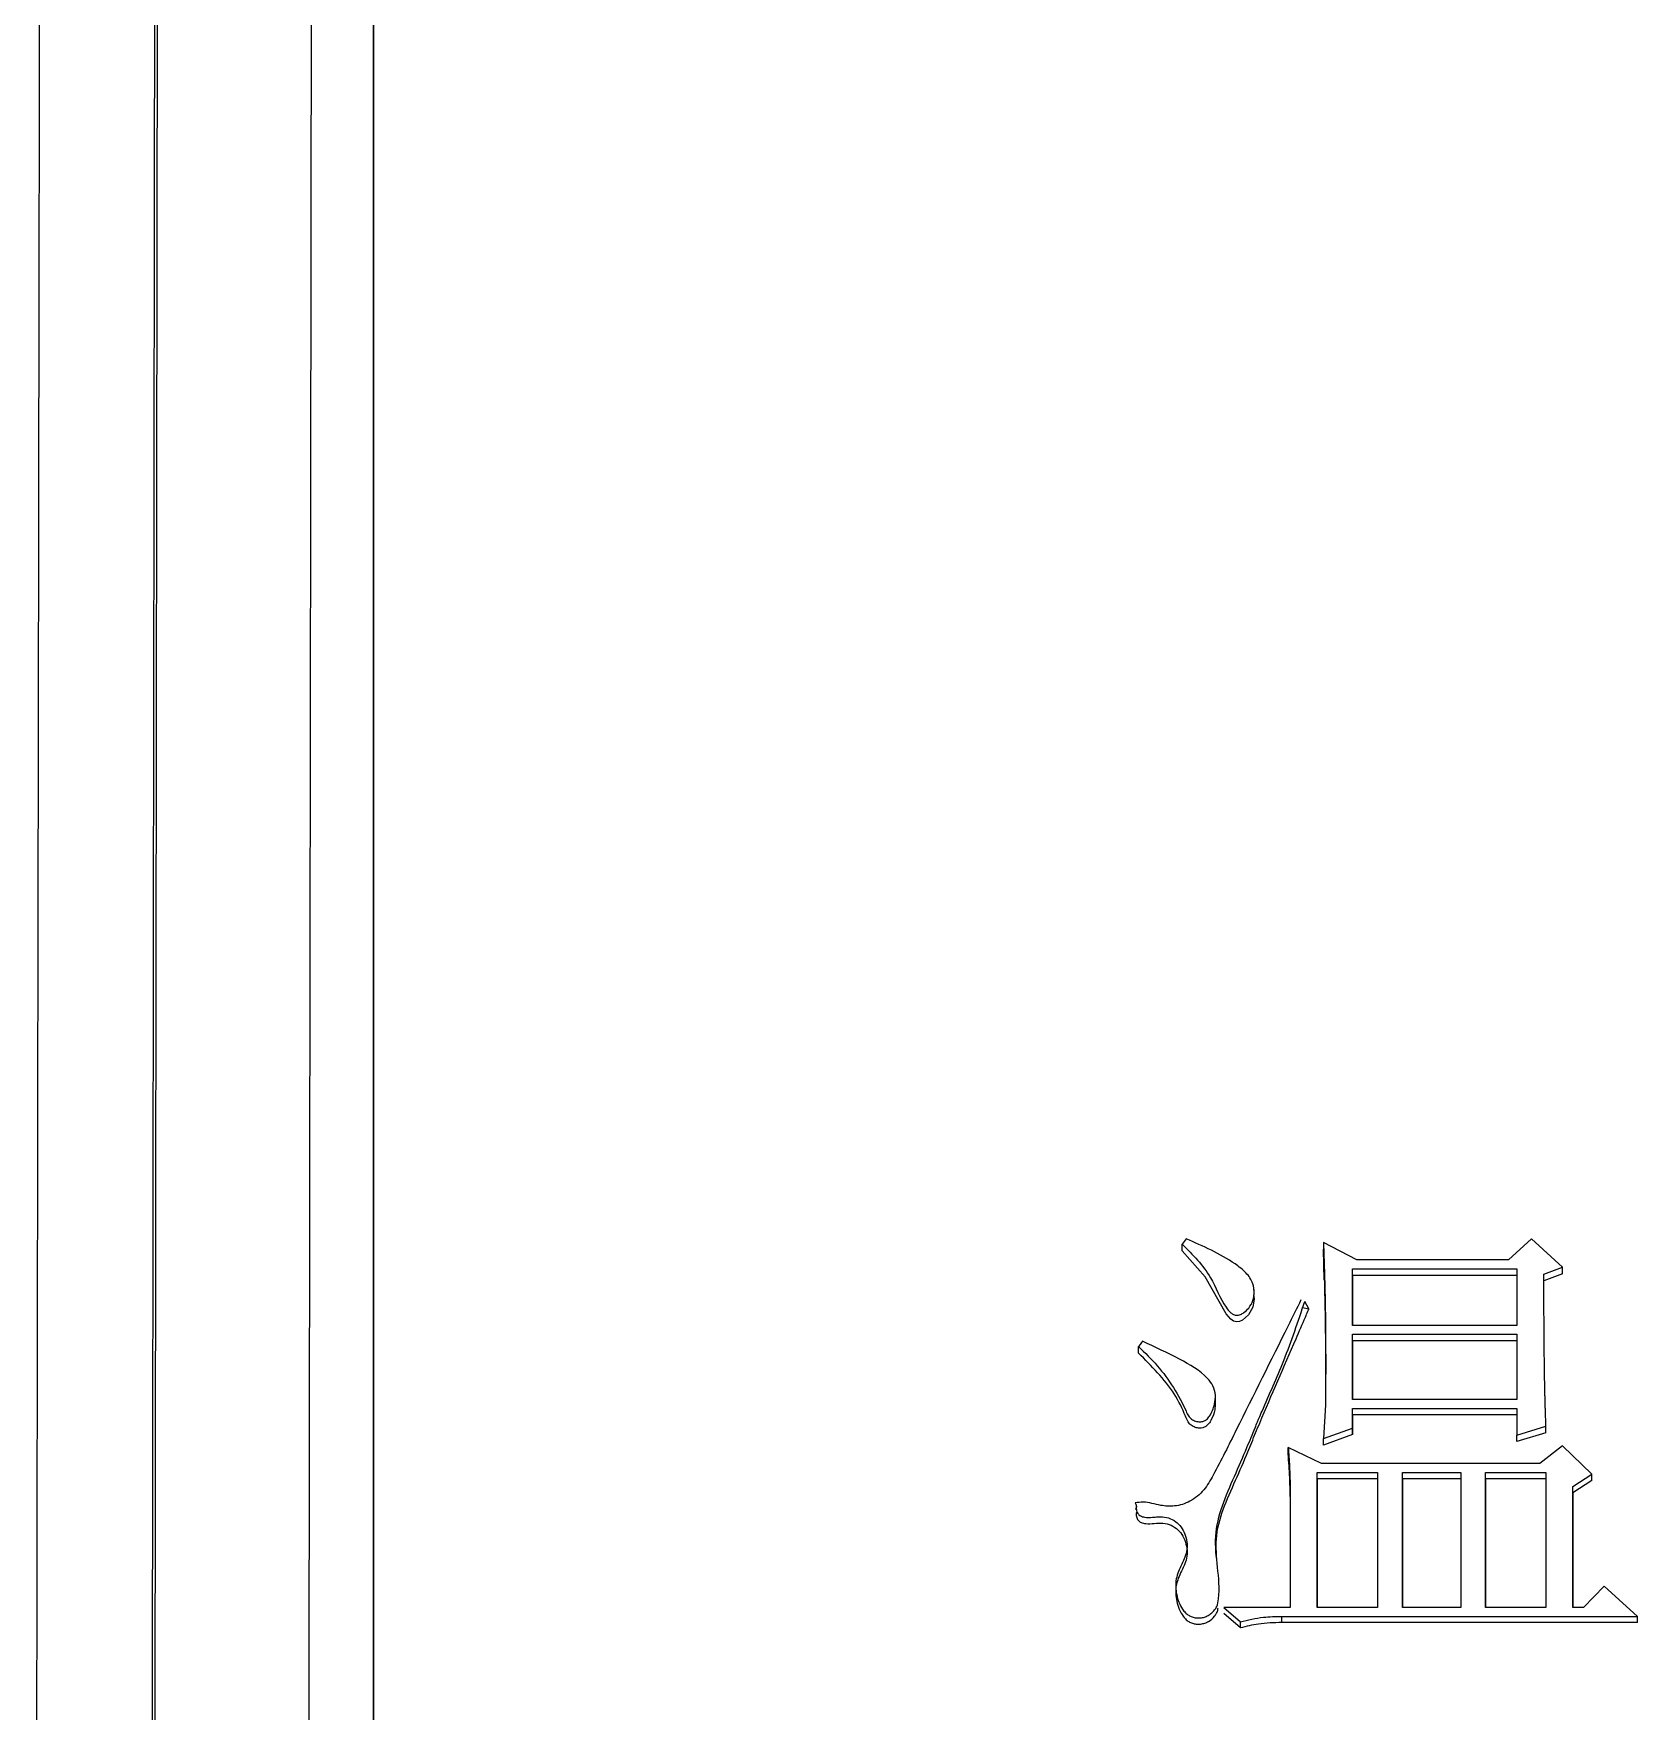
# Model space of a CAD drawing. Header units: millimetres. Extents: x 2136 to 4572, y 748 to 2471.
# Drawn here: x 2803.83 to 2812.17, y 2234.94 to 2243.67 of the extents above; entities that cross this region are included whole.
import ezdxf

# ---------------------------------------------------------------- set-up
doc = ezdxf.new("R2010")
doc.units = ezdxf.units.MM

msp = doc.modelspace()

# ---------------------------------------------------------------- linework, layer by layer
at = {"color": 7, "linetype": 'Continuous', "lineweight": 25}
for p, q in [((2809.8237, 2237.4021), (2809.8021, 2237.3745)), ((2809.8021, 2237.3398), (2809.8021, 2237.3745)), ((2810.7107, 2237.2919), (2810.5376, 2237.3837)), ((2810.5376, 2237.3837), (2810.5376, 2237.3489)), ((2810.5416, 2237.1875), (2810.5376, 2237.3489)), ((2811.6194, 2237.4021), (2811.5004, 2237.2919)), ((2811.7816, 2237.2552), (2811.6194, 2237.4021)), ((2810.6891, 2237.246), (2811.5437, 2237.246)), ((2810.6891, 2236.9518), (2810.6891, 2237.246)), ((2810.6891, 2237.2114), (2810.6891, 2237.246)), ((2811.5004, 2237.2919), (2810.7107, 2237.2919)), ((2811.5437, 2237.246), (2811.5437, 2236.9518)), ((2811.6843, 2237.2184), (2811.7816, 2237.2552)), ((2811.7816, 2237.2205), (2811.7816, 2237.2552)), ((2810.6891, 2237.2114), (2810.6891, 2236.9518)), ((2811.5437, 2237.2114), (2810.6891, 2237.2114)), ((2811.7816, 2237.2205), (2811.6843, 2237.1838)), ((2810.1753, 2237.1353), (2810.1753, 2237.1469)), ((2810.4619, 2237.037), (2810.4403, 2237.076)), ((2810.4289, 2237.044), (2810.4619, 2237.037)), ((2811.5437, 2236.9518), (2810.6891, 2236.9518)), ((2810.6891, 2236.9058), (2811.5437, 2236.9058)), ((2810.6891, 2236.5651), (2810.6891, 2236.9058)), ((2810.6891, 2236.8716), (2810.6891, 2236.9058)), ((2811.5437, 2236.9058), (2811.5437, 2236.5651)), ((2809.575, 2236.8074), (2809.575, 2236.8415)), ((2810.6891, 2236.8716), (2810.6891, 2236.5651)), ((2811.5437, 2236.8716), (2810.6891, 2236.8716)), ((2809.9758, 2236.5494), (2809.9758, 2236.5835)), ((2810.5485, 2236.5374), (2810.5377, 2236.3622)), ((2811.5437, 2236.5651), (2810.6891, 2236.5651)), ((2810.6891, 2236.519), (2811.5437, 2236.519)), ((2810.6891, 2236.4175), (2810.6891, 2236.519)), ((2810.6891, 2236.4853), (2810.6891, 2236.519)), ((2810.6891, 2236.4853), (2810.6891, 2236.384)), ((2811.5437, 2236.4853), (2810.6891, 2236.4853)), ((2811.5437, 2236.519), (2811.5437, 2236.3806)), ((2810.5377, 2236.3622), (2810.6891, 2236.4175)), ((2810.6891, 2236.384), (2810.5377, 2236.3287)), ((2810.5377, 2236.3287), (2810.5377, 2236.3622)), ((2810.6891, 2236.384), (2810.6891, 2236.4175)), ((2811.5437, 2236.3806), (2811.6951, 2236.4268)), ((2811.6951, 2236.3932), (2811.5437, 2236.3472)), ((2811.5437, 2236.3472), (2811.5437, 2236.3806)), ((2811.6951, 2236.3932), (2811.6951, 2236.4268)), ((2810.5268, 2236.233), (2810.3538, 2236.3161)), ((2810.3538, 2236.2826), (2810.3538, 2236.3161)), ((2811.7816, 2236.3253), (2811.6627, 2236.233)), ((2811.9331, 2236.1776), (2811.7816, 2236.3253)), ((2810.5052, 2236.1868), (2810.8189, 2236.1868)), ((2810.5052, 2235.4838), (2810.5052, 2236.1868)), ((2810.5052, 2236.1536), (2810.5052, 2236.1868)), ((2811.6627, 2236.233), (2810.5268, 2236.233)), ((2810.8189, 2236.1868), (2810.8189, 2235.4838)), ((2810.9487, 2236.1868), (2811.2516, 2236.1868)), ((2810.9487, 2235.4838), (2810.9487, 2236.1868)), ((2810.9487, 2236.1536), (2810.9487, 2236.1868)), ((2811.2516, 2236.1868), (2811.2516, 2235.4838)), ((2811.3814, 2236.1868), (2811.6951, 2236.1868)), ((2811.3814, 2235.4838), (2811.3814, 2236.1868)), ((2811.3814, 2236.1536), (2811.3814, 2236.1868)), ((2811.6951, 2236.1868), (2811.6951, 2235.4838)), ((2810.5052, 2236.1536), (2810.5052, 2235.4838)), ((2810.8189, 2236.1536), (2810.5052, 2236.1536)), ((2810.9487, 2236.1536), (2810.9487, 2235.4838)), ((2811.2516, 2236.1536), (2810.9487, 2236.1536)), ((2811.3814, 2236.1536), (2811.3814, 2235.4838)), ((2811.6951, 2236.1536), (2811.3814, 2236.1536)), ((2811.8357, 2236.1129), (2811.9331, 2236.1776)), ((2811.9331, 2236.1444), (2811.8357, 2236.0798)), ((2811.8357, 2236.0798), (2811.8357, 2236.1129)), ((2811.9331, 2236.1444), (2811.9331, 2236.1776)), ((2810.3646, 2236.0613), (2810.3646, 2236.0945)), ((2811.998, 2235.595), (2811.8898, 2235.4838)), ((2812.1711, 2235.4375), (2811.998, 2235.595)), ((2810.0184, 2235.4838), (2810.105, 2235.4097)), ((2810.3646, 2235.4838), (2810.0184, 2235.4838)), ((2810.105, 2235.3775), (2810.0184, 2235.4515)), ((2810.105, 2235.3775), (2810.105, 2235.4097)), ((2810.3213, 2235.4375), (2812.1711, 2235.4375)), ((2810.3213, 2235.4052), (2810.3213, 2235.4375)), ((2812.1711, 2235.4052), (2810.3213, 2235.4052)), ((2810.8189, 2235.4838), (2810.5052, 2235.4838)), ((2811.2516, 2235.4838), (2810.9487, 2235.4838)), ((2811.6951, 2235.4838), (2811.3814, 2235.4838)), ((2811.8898, 2235.4838), (2811.8357, 2235.4838)), ((2812.1711, 2235.4052), (2812.1711, 2235.4375))]:
    msp.add_line(p, q, dxfattribs=at)
at = {"color": 7, "linetype": 'Continuous', "lineweight": 25, "flags": 128}
for points in [[(2810.1737, 2237.1112), (2810.1772, 2237.0892), (2810.1706, 2237.0465), (2810.1483, 2237.0073), (2810.1159, 2236.979), (2810.1013, 2236.9723), (2810.0865, 2236.9701), (2810.0701, 2236.9739), (2810.0549, 2236.9833), (2810.0306, 2237.0112), (2809.9215, 2237.2044), (2809.8021, 2237.3398), (2809.8021, 2237.3398)], [(2809.5966, 2236.869), (2809.5911, 2236.862), (2809.583, 2236.8517), (2809.575, 2236.8414)]]:
    msp.add_lwpolyline(points, dxfattribs=at)
at = {"color": 7, "linetype": 'Continuous', "lineweight": 25}
for points, knots in [([(2805.5944, 2290.1842), (2805.5944, 2290.0801), (2805.5945, 2289.5594), (2805.5945, 2288.1924), (2805.5946, 2286.0326), (2805.5947, 2283.4142), (2805.5947, 2280.9516), (2805.5947, 2277.4438), (2805.5948, 2274.3009), (2805.5948, 2269.9858), (2805.5948, 2265.2987), (2805.5949, 2260.1665), (2805.5949, 2254.7429), (2805.595, 2250.1843), (2805.595, 2244.2618), (2805.5951, 2239.356), (2805.5952, 2232.6771), (2805.5953, 2228.3843), (2805.5953, 2225.3832)], [0, 0, 0, 0, 0.020124, 0.100733, 0.181328, 0.221587, 0.302184, 0.342442, 0.423039, 0.463298, 0.543894, 0.624491, 0.664749, 0.745346, 0.785604, 0.8662, 0.906458, 1, 1, 1, 1]), ([(2803.9258, 2289.2361), (2803.9259, 2289.2644), (2803.9262, 2289.3529), (2803.9249, 2288.3666), (2803.9219, 2286.3536), (2803.9173, 2283.291), (2803.9121, 2279.9027), (2803.907, 2276.5653), (2803.9023, 2273.4957), (2803.8968, 2269.8523), (2803.8902, 2265.5815), (2803.883, 2260.9358), (2803.8753, 2255.989), (2803.8671, 2250.8186), (2803.8581, 2245.1343), (2803.8482, 2238.9373), (2803.8375, 2232.2535), (2803.83, 2227.5628), (2803.8261, 2225.1687)], [0, 0, 0, 0, 0.039342, 0.122943, 0.206183, 0.289063, 0.371582, 0.416612, 0.465601, 0.518547, 0.575452, 0.636313, 0.690059, 0.746552, 0.805793, 0.867782, 0.932518, 1, 1, 1, 1]), ([(2804.4311, 2225.0332), (2804.4357, 2228.3324), (2804.4448, 2234.9309), (2804.4577, 2244.3609), (2804.4697, 2253.2416), (2804.4807, 2261.3992), (2804.4904, 2268.6997), (2804.4987, 2275.0169), (2804.5054, 2280.2412), (2804.5105, 2284.2894), (2804.5133, 2286.6933), (2804.5146, 2288.0068), (2804.5148, 2288.3283), (2804.5149, 2288.4891)], [0, 0, 0, 0, 0.0981345, 0.196269, 0.2944034, 0.3925379, 0.4906723, 0.5888066, 0.686941, 0.7850753, 0.8832097, 0.9416048, 1, 1, 1, 1]), ([(2804.4451, 2224.9844), (2804.4484, 2227.3701), (2804.4549, 2232.0767), (2804.4641, 2238.826), (2804.4728, 2245.1685), (2804.4808, 2251.0637), (2804.4881, 2256.4943), (2804.4958, 2262.2273), (2804.5035, 2267.996), (2804.5107, 2273.4762), (2804.5165, 2277.9434), (2804.521, 2281.4662), (2804.5243, 2284.1293), (2804.5265, 2286.0285), (2804.5278, 2287.2596), (2804.5282, 2287.7744), (2804.5283, 2287.9243), (2804.5283, 2287.9491)], [0, 0, 0, 0, 0.07139, 0.140843, 0.208359, 0.273937, 0.337578, 0.399281, 0.488173, 0.572709, 0.652888, 0.72871, 0.800173, 0.867277, 0.930021, 0.988406, 1, 1, 1, 1]), ([(2805.3264, 2287.1661), (2805.3263, 2287.0732), (2805.3263, 2286.9033), (2805.3259, 2286.4557), (2805.3253, 2285.9152), (2805.3246, 2285.2393), (2805.3236, 2284.4317), (2805.3225, 2283.4917), (2805.3212, 2282.4201), (2805.3191, 2280.7106), (2805.3158, 2278.0244), (2805.3106, 2273.8746), (2805.3039, 2268.6582), (2805.2965, 2263.0514), (2805.2889, 2257.3742), (2805.2815, 2251.9071), (2805.2733, 2245.8942), (2805.2643, 2239.3466), (2805.2545, 2232.3037), (2805.2477, 2227.3614), (2805.2442, 2224.8474)], [0, 0, 0, 0, 0.037781, 0.069081, 0.100468, 0.131943, 0.163506, 0.195157, 0.226895, 0.258722, 0.330934, 0.408983, 0.49287, 0.582593, 0.645672, 0.711347, 0.779618, 0.850484, 0.923944, 1, 1, 1, 1]), ([(2805.5953, 2225.2821), (2805.5953, 2225.9294), (2805.5953, 2229.17), (2805.5952, 2234.9353), (2805.5951, 2241.152), (2805.595, 2247.1872), (2805.595, 2251.8171), (2805.5949, 2255.6281), (2805.5949, 2257.0714), (2805.5949, 2257.4683)], [0, 0, 0, 0, 0.056256, 0.281605, 0.506911, 0.619454, 0.844767, 0.95731, 1, 1, 1, 1]), ([(2809.8021, 2237.3745), (2809.8571, 2237.3195), (2809.9545, 2237.2222), (2810.0012, 2237.0824), (2810.0488, 2237.0208), (2810.0692, 2237.0076), (2810.0872, 2237.0029), (2810.1065, 2237.0074), (2810.1279, 2237.0202), (2810.1523, 2237.0437), (2810.1732, 2237.0797), (2810.1793, 2237.1241), (2810.1717, 2237.1761), (2810.1356, 2237.2287), (2810.022, 2237.3146), (2809.9116, 2237.3633), (2809.8237, 2237.4021)], [0, 0, 0, 0, 0.207426, 0.3671791, 0.4006894, 0.4165576, 0.4312681, 0.4480728, 0.4666486, 0.4972467, 0.5385204, 0.578669, 0.62014, 0.6824247, 0.7472329, 1, 1, 1, 1]), ([(2810.5376, 2237.3837), (2810.5378, 2237.3792), (2810.538, 2237.3725), (2810.5384, 2237.3614), (2810.5387, 2237.3502), (2810.5392, 2237.3368), (2810.5396, 2237.3234), (2810.54, 2237.31), (2810.5405, 2237.2966), (2810.541, 2237.2787), (2810.5417, 2237.2563), (2810.5425, 2237.2295), (2810.5433, 2237.2027), (2810.5447, 2237.149), (2810.5462, 2237.0864), (2810.5472, 2237.0237), (2810.5476, 2236.9923), (2810.5479, 2236.9699), (2810.5482, 2236.9476), (2810.5484, 2236.9207), (2810.5486, 2236.8938), (2810.5487, 2236.8669), (2810.5488, 2236.84), (2810.5489, 2236.8131), (2810.549, 2236.7862), (2810.549, 2236.7593), (2810.549, 2236.7369), (2810.549, 2236.719), (2810.549, 2236.7055), (2810.5489, 2236.6921), (2810.5489, 2236.6786), (2810.5489, 2236.6651), (2810.5488, 2236.6517), (2810.5488, 2236.6382), (2810.5488, 2236.6248), (2810.5487, 2236.6113), (2810.5487, 2236.5978), (2810.5486, 2236.5866), (2810.5486, 2236.5776), (2810.5486, 2236.5709), (2810.5486, 2236.5642), (2810.5485, 2236.5574), (2810.5485, 2236.5518), (2810.5485, 2236.5452), (2810.5485, 2236.5407), (2810.5485, 2236.5374)], [0, 0, 0, 0, 0.015876, 0.023814, 0.03969, 0.055566, 0.071442, 0.087319, 0.103195, 0.119071, 0.150823, 0.182575, 0.214327, 0.246079, 0.373089, 0.436594, 0.468346, 0.484222, 0.515974, 0.547726, 0.579478, 0.611231, 0.642983, 0.674735, 0.706487, 0.738239, 0.769992, 0.785868, 0.801744, 0.81762, 0.833496, 0.849372, 0.865248, 0.881124, 0.897, 0.912877, 0.928753, 0.944629, 0.952567, 0.960505, 0.968443, 0.976381, 0.984319, 0.988288, 1, 1, 1, 1]), ([(2810.5414, 2237.2176), (2810.5414, 2237.2177), (2810.5414, 2237.2177), (2810.5414, 2237.2171), (2810.5415, 2237.214), (2810.5436, 2237.1179), (2810.5472, 2236.9493), (2810.5484, 2236.7597), (2810.5485, 2236.6616), (2810.5485, 2236.609), (2810.5485, 2236.5886), (2810.5485, 2236.5755), (2810.5486, 2236.572), (2810.5486, 2236.5702)], [0, 0, 0, 0, 0.0012066, 0.0038888, 0.0070276, 0.0251953, 0.4754973, 0.6955221, 0.8591886, 0.9021553, 0.9375917, 0.968739, 1, 1, 1, 1]), ([(2811.6951, 2236.4268), (2811.695, 2236.4311), (2811.6945, 2236.4439), (2811.6938, 2236.4653), (2811.6929, 2236.491), (2811.6922, 2236.5124), (2811.6916, 2236.5295), (2811.6912, 2236.5424), (2811.6909, 2236.5552), (2811.6905, 2236.5681), (2811.6902, 2236.5809), (2811.6899, 2236.5937), (2811.6896, 2236.6066), (2811.6891, 2236.6323), (2811.6874, 2236.7221), (2811.686, 2236.8248), (2811.6854, 2236.9146), (2811.6853, 2236.9402), (2811.6852, 2236.953), (2811.6851, 2236.9659), (2811.6851, 2236.9787), (2811.685, 2236.9915), (2811.6849, 2237.0043), (2811.6849, 2237.0171), (2811.6848, 2237.03), (2811.6848, 2237.0428), (2811.6847, 2237.0556), (2811.6847, 2237.0684), (2811.6847, 2237.0812), (2811.6846, 2237.094), (2811.6846, 2237.1047), (2811.6846, 2237.1132), (2811.6845, 2237.1197), (2811.6845, 2237.1261), (2811.6845, 2237.1325), (2811.6845, 2237.1389), (2811.6845, 2237.1453), (2811.6845, 2237.1517), (2811.6844, 2237.1581), (2811.6844, 2237.1645), (2811.6844, 2237.1709), (2811.6844, 2237.1773), (2811.6844, 2237.1837), (2811.6843, 2237.1901), (2811.6843, 2237.1965), (2811.6843, 2237.2029), (2811.6843, 2237.2102), (2811.6843, 2237.2154), (2811.6843, 2237.2184)], [0, 0, 0, 0, 0.016204, 0.048613, 0.081022, 0.11343, 0.129634, 0.145839, 0.162043, 0.178247, 0.194452, 0.210656, 0.22686, 0.243065, 0.307882, 0.567153, 0.631971, 0.648175, 0.664379, 0.680584, 0.696788, 0.712992, 0.729197, 0.745401, 0.761605, 0.777809, 0.794014, 0.810218, 0.826422, 0.842627, 0.858831, 0.866933, 0.875035, 0.883137, 0.89124, 0.899342, 0.907444, 0.915546, 0.923648, 0.93175, 0.939853, 0.947955, 0.956057, 0.964159, 0.972261, 0.980363, 0.988466, 1, 1, 1, 1]), ([(2810.4204, 2237.0843), (2810.3981, 2237.0392), (2810.2864, 2236.8138), (2810.134, 2236.5093), (2809.9923, 2236.2232), (2809.9192, 2236.0922), (2809.8487, 2236.0333), (2809.767, 2236.0074), (2809.6833, 2236.0128), (2809.617, 2236.0359), (2809.5723, 2236.0298), (2809.5586, 2236.0279)], [0, 0, 0, 0, 0.102395, 0.511938, 0.690628, 0.751585, 0.813368, 0.867382, 0.913423, 0.973554, 1, 1, 1, 1]), ([(2809.5641, 2236.0112), (2809.5635, 2236.0047), (2809.5624, 2235.9916), (2809.5691, 2235.9762), (2809.5772, 2235.9659), (2809.5883, 2235.9577), (2809.6124, 2235.9507), (2809.6429, 2235.9529), (2809.6707, 2235.9552), (2809.6989, 2235.9569), (2809.7325, 2235.9517), (2809.7697, 2235.932), (2809.7988, 2235.902), (2809.8178, 2235.8654), (2809.8281, 2235.8255), (2809.8291, 2235.771), (2809.8003, 2235.7082), (2809.7647, 2235.6334), (2809.7698, 2235.5496), (2809.7916, 2235.4896), (2809.8185, 2235.4564), (2809.8354, 2235.4426), (2809.8546, 2235.4334), (2809.8754, 2235.4289), (2809.8969, 2235.4287), (2809.9182, 2235.433), (2809.9383, 2235.442), (2809.9563, 2235.4547), (2809.9716, 2235.4701), (2809.9869, 2235.4939), (2810.0079, 2235.6243), (2809.9373, 2235.8568), (2810.0533, 2236.1173), (2810.1332, 2236.2999), (2810.1717, 2236.3953), (2810.1925, 2236.4456), (2810.2045, 2236.4743), (2810.2501, 2236.5803), (2810.3413, 2236.7792), (2810.4058, 2236.9727), (2810.4403, 2237.076)], [0, 0, 0, 0, 0.007379, 0.015024, 0.018576, 0.022154, 0.030149, 0.045285, 0.055171, 0.060604, 0.076118, 0.091429, 0.106287, 0.12239, 0.137957, 0.153423, 0.184306, 0.215478, 0.246922, 0.278293, 0.286938, 0.294859, 0.302435, 0.3101, 0.317992, 0.325694, 0.333597, 0.342062, 0.35006, 0.357798, 0.37381, 0.499189, 0.624194, 0.686833, 0.729214, 0.742073, 0.749377, 0.764857, 0.87447, 1, 1, 1, 1]), ([(2809.9824, 2235.7376), (2809.9804, 2235.7712), (2809.972, 2235.9127), (2810.0601, 2236.0966), (2810.1376, 2236.2765), (2810.1778, 2236.3766), (2810.2601, 2236.5732), (2810.3481, 2236.7738), (2810.4316, 2236.9673), (2810.4534, 2237.0176), (2810.4593, 2237.0312), (2810.4611, 2237.0352), (2810.4617, 2237.0365), (2810.4619, 2237.037)], [0, 0, 0, 0, 0.0723388, 0.3043659, 0.4203223, 0.4959104, 0.5362252, 0.8787778, 0.9670552, 0.9904441, 0.9969511, 0.9989078, 1, 1, 1, 1]), ([(2809.575, 2236.8414), (2809.6085, 2236.8088), (2809.7099, 2236.7101), (2809.7893, 2236.5817), (2809.8331, 2236.4809), (2809.8504, 2236.4629), (2809.8717, 2236.4526), (2809.8936, 2236.4491), (2809.9137, 2236.4522), (2809.9314, 2236.4623), (2809.9546, 2236.4909), (2809.9711, 2236.5349), (2809.9789, 2236.5894), (2809.9653, 2236.6373), (2809.9093, 2236.7095), (2809.7787, 2236.7837), (2809.661, 2236.8389), (2809.5966, 2236.8691)], [0, 0, 0, 0, 0.118686, 0.359193, 0.382947, 0.402076, 0.42122, 0.441111, 0.455767, 0.470498, 0.490907, 0.5484, 0.590659, 0.633123, 0.67426, 0.821853, 1, 1, 1, 1]), ([(2809.9744, 2236.5497), (2809.9741, 2236.5369), (2809.9733, 2236.5065), (2809.9585, 2236.4694), (2809.942, 2236.4404), (2809.9267, 2236.4252), (2809.91, 2236.4177), (2809.8908, 2236.4158), (2809.8694, 2236.4198), (2809.8482, 2236.4308), (2809.8304, 2236.4512), (2809.8082, 2236.509), (2809.7638, 2236.5995), (2809.676, 2236.7071), (2809.6088, 2236.7737), (2809.575, 2236.8074)], [0, 0, 0, 0, 0.056899, 0.135025, 0.173647, 0.203147, 0.22663, 0.250033, 0.283128, 0.316518, 0.350129, 0.398072, 0.589341, 0.793015, 1, 1, 1, 1]), ([(2810.3538, 2236.3161), (2810.3564, 2236.2834), (2810.3606, 2236.2302), (2810.3632, 2236.1562), (2810.3641, 2236.1151), (2810.3646, 2236.0945)], [0, 0, 0, 0, 0.443386, 0.721661, 1, 1, 1, 1]), ([(2810.3646, 2236.0613), (2810.364, 2236.0941), (2810.3631, 2236.1475), (2810.3584, 2236.2212), (2810.3553, 2236.2622), (2810.3538, 2236.2826)], [0, 0, 0, 0, 0.443947, 0.721943, 1, 1, 1, 1]), ([(2811.8357, 2235.4838), (2811.8357, 2235.5766), (2811.8357, 2235.7866), (2811.8357, 2235.9961), (2811.8357, 2236.1129)], [0, 0, 0, 0, 0.44202, 1, 1, 1, 1]), ([(2809.5586, 2236.0279), (2809.5606, 2236.0229), (2809.5641, 2236.0143), (2809.5643, 2236.0036), (2809.5624, 2235.9976), (2809.5606, 2235.9958), (2809.5596, 2235.9952), (2809.559, 2235.995), (2809.5587, 2235.9949), (2809.5586, 2235.9949)], [0, 0, 0, 0, 0.493604, 0.861876, 0.955662, 0.982084, 0.991539, 0.995796, 1, 1, 1, 1]), ([(2810.3646, 2236.0945), (2810.3646, 2235.9928), (2810.3646, 2235.7895), (2810.3646, 2235.5857), (2810.3646, 2235.4838)], [0, 0, 0, 0, 0.499996, 1, 1, 1, 1]), ([(2811.8357, 2236.0798), (2811.8357, 2235.9873), (2811.8357, 2235.7889), (2811.8357, 2235.59), (2811.8357, 2235.4838)], [0, 0, 0, 0, 0.465984, 1, 1, 1, 1]), ([(2809.5641, 2235.9782), (2809.5635, 2235.9711), (2809.5623, 2235.9569), (2809.5704, 2235.9406), (2809.58, 2235.9304), (2809.5928, 2235.9228), (2809.6343, 2235.9149), (2809.687, 2235.9288), (2809.7461, 2235.9139), (2809.782, 2235.8887), (2809.8084, 2235.8542), (2809.8237, 2235.8142), (2809.8298, 2235.7719), (2809.8227, 2235.7161), (2809.7873, 2235.6566), (2809.7627, 2235.5769), (2809.7736, 2235.5072), (2809.7941, 2235.4557), (2809.8148, 2235.4271), (2809.8359, 2235.4097), (2809.8552, 2235.4006), (2809.8764, 2235.3963), (2809.8983, 2235.397), (2809.9197, 2235.4015), (2809.946, 2235.4129), (2809.9675, 2235.4318), (2809.9818, 2235.4547), (2809.9885, 2235.4697), (2809.9888, 2235.4793), (2809.9888, 2235.4823)], [0, 0, 0, 0, 0.021977, 0.044085, 0.053985, 0.064273, 0.088224, 0.176711, 0.220203, 0.264353, 0.306517, 0.351961, 0.396252, 0.439352, 0.525251, 0.607696, 0.694473, 0.739882, 0.779597, 0.801371, 0.821997, 0.842752, 0.864889, 0.886343, 0.907126, 0.950116, 0.970156, 0.990518, 1, 1, 1, 1]), ([(2810.105, 2235.4097), (2810.1447, 2235.4189), (2810.2159, 2235.4354), (2810.289, 2235.4369), (2810.3213, 2235.4375)], [0, 0, 0, 0, 0.558835, 1, 1, 1, 1]), ([(2810.3213, 2235.4052), (2810.2802, 2235.4041), (2810.207, 2235.4021), (2810.1361, 2235.385), (2810.105, 2235.3775)], [0, 0, 0, 0, 0.561085, 1, 1, 1, 1])]:
    msp.add_open_spline(points, degree=3, knots=knots, dxfattribs=at)

doc.saveas('drawing.dxf')
